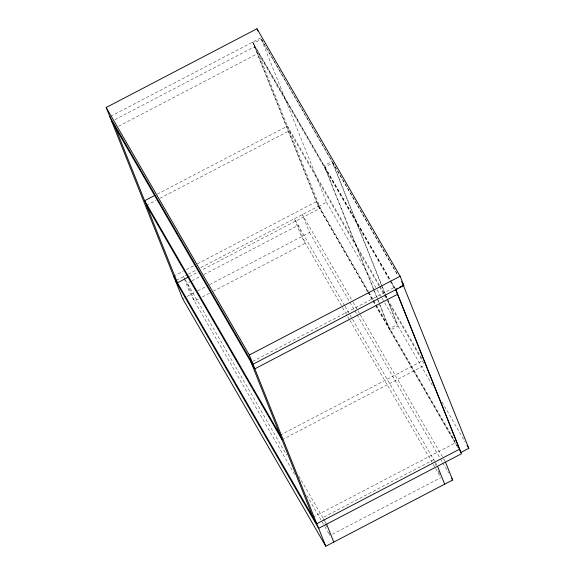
<?xml version="1.0" encoding="UTF-8"?>
<svg xmlns="http://www.w3.org/2000/svg" width="575" height="575" viewBox="0 0 575 575"><rect width="100%" height="100%" fill="white"/><g stroke="black" fill="none" stroke-linecap="round" stroke-linejoin="round"><path stroke-width="0.43" stroke-dasharray="2.88 2.16" d="M110.659 116.301L260.676 37.95L397.965 275.382M367.792 291.611L318.55 206.468L253.316 43.362L261.302 39.193L332.019 161.496L381.283 284.654M114.878 119.657L254.531 46.726L389.577 280.277M118.666 126.212L258.319 53.274L320.282 208.2L202.055 269.941M157.327 194.098L287.464 126.133L379.471 285.257M146.474 205.325L155.998 200.359M159.965 198.282L289.304 130.741L379.069 285.976M373.297 288.822L324.034 165.665L332.019 161.496M374.138 290.282L324.875 167.117L332.86 162.948L398.209 275.964M173.664 276.237L183.188 271.263M186.365 269.61L194.3 265.463M197.469 263.803L316.494 201.645L368.539 291.654M176.23 280.463L187.407 274.627M188.205 274.21L196.168 270.049M200.898 267.576L318.334 206.245L252.691 42.126L390.432 280.327M318.55 206.468L326.535 202.292L261.302 39.193M189.355 276.575L197.29 272.428M191.238 281.153L187.278 283.223L194.436 301.12L199.187 298.633M192.036 280.737L199.956 276.604M203.917 274.534L298.173 225.307L305.332 243.203L213.447 291.187M182.663 298.734L184.115 297.979M187.019 296.463L194.609 292.495M197.778 290.842L205.699 286.709M209.659 284.639L309.522 232.487L302.371 214.59L352.619 301.487M202.357 296.98L209.487 293.257M252.626 361.452L393.868 287.687L394.536 289.354M375.842 305.548L389.275 328.763L397.26 324.595L387.938 301.3M457.254 446.329L390.116 330.223L398.101 326.054L388.111 301.092M280.183 435.138L423.006 360.547M282.023 439.738L424.846 365.147M313.001 517.198L455.831 442.613M433.723 459.72L322.827 517.637L325.105 523.329M332.364 534.29L440.874 477.617M390.878 281.103L394.917 288.089M253.316 43.362L324.034 165.665M324.875 167.117L391.122 281.678M391.568 282.454L395.6 289.419M390.03 281.046L394.709 289.146M379.924 286.034L384.409 293.796M384.855 294.572L387.104 298.454M387.55 299.23L422.56 359.77M379.514 286.752L384.007 294.515M384.452 295.291L386.702 299.173M387.147 299.949L423.955 363.594M326.535 202.292L376.668 288.988M377.114 289.764L381.592 297.505M382.037 298.281L384.28 302.148M384.725 302.924L397.26 324.595M398.101 326.054L433.457 387.205M441.967 401.911L465.24 442.161M368.992 292.431L373.024 299.41M373.477 300.186L375.719 304.067M376.165 304.843L455.134 441.406M368.237 292.387L372.715 300.128M373.161 300.897L375.396 304.772M318.334 206.245L367.691 291.597M368.137 292.373L372.622 300.136M373.074 300.912L375.317 304.786M375.762 305.562L457.872 447.558M353.064 302.263L357.557 310.026M358.002 310.802L359.799 313.907M360.245 314.683L445.488 462.106M309.522 232.487L356.637 313.957M357.082 314.726L440.083 458.275M440.536 459.051L442.333 462.149M442.779 462.925L448.615 473.017M344.633 305.663L294.386 218.759L301.544 236.656L347.307 315.797M345.086 306.432L349.571 314.194M350.017 314.971L435.268 462.393M435.404 462.631L437.51 466.275M347.753 316.573L349.55 319.678M349.995 320.455L435.246 467.87M435.692 468.647L440.63 477.185M184.841 278.997L183.49 276.668L190.648 294.565L294.738 474.576M185.287 279.773L286.688 455.127M298.799 476.078L324.508 520.548M324.825 521.079L326.614 524.184M306.856 495.528L321.662 521.13M322.108 521.906L324.35 525.787M324.803 526.563L329.288 534.319M332.86 162.948L382.123 286.113M382.454 286.939L385.782 295.262M386.12 296.096L387.78 300.258M381.613 285.488L384.941 293.811M385.272 294.637L386.608 297.965M374.469 291.108L377.797 299.431M378.134 300.265L390.116 330.223M373.628 289.656L376.956 297.979M377.293 298.806L389.275 328.763M435.347 463.788L435.994 465.412M438.272 471.112L439.904 475.173M325.428 524.141L327.06 528.209M329.008 533.09L329.985 535.526"/><path stroke-width="0.86" d="M445.488 462.106L452.647 479.996L325.788 546.25L182.663 298.734L106.181 107.511L256.996 28.75L400.121 276.266L403.801 285.466L252.986 364.227L109.861 116.711M154.948 195.342L144.634 200.725L280.183 435.138M188.564 276.992L177.452 282.792L115.489 127.866M325.788 546.25L249.306 355.027L400.121 276.266M395.6 289.419L397.778 288.283M399.23 287.529L402.859 285.631M397.656 294.242L254.826 368.834L111.701 121.318M459.619 449.161L316.789 523.753L173.664 276.237M402.687 283.705L468.819 448.356L460.834 452.525L395.931 290.253M401.558 281.592L403.801 285.466M467.029 445.258L468.819 448.356M451.749 478.443L452.647 479.996M106.181 107.511L249.306 355.027M146.474 205.325L282.023 439.738M175.504 280.837L318.629 528.353L461.459 453.761L395.816 289.635M437.51 466.275L444.662 484.164M256.996 28.75L257.916 31.05M326.614 524.184L333.773 542.081M251.038 362.279L313.001 517.198"/></g></svg>
